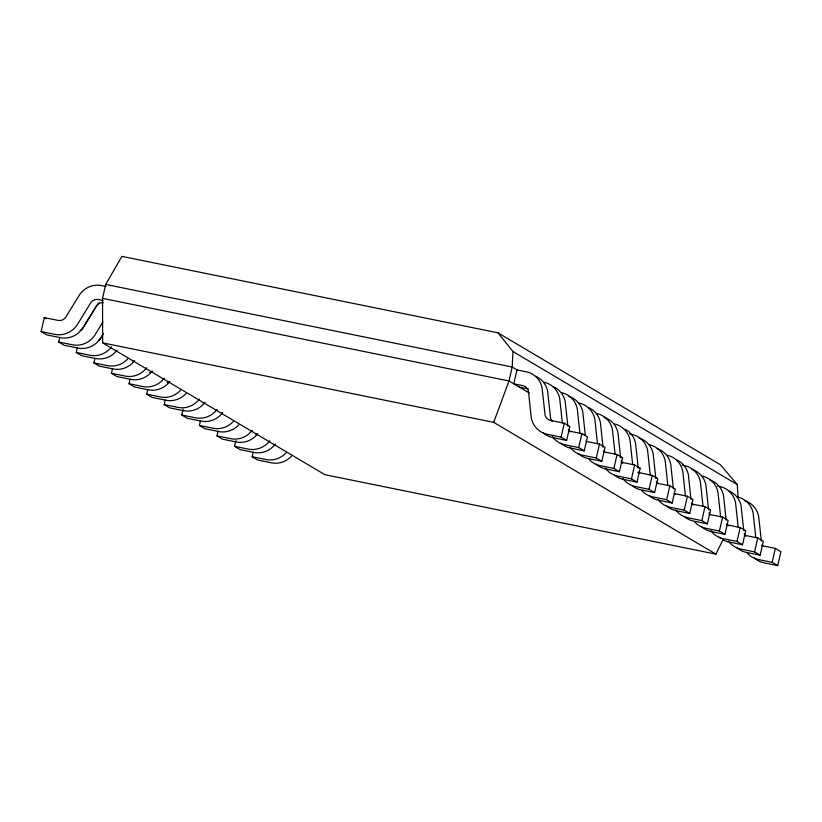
<?xml version="1.0" encoding="UTF-8"?>
<svg xmlns="http://www.w3.org/2000/svg" width="822" height="822" viewBox="0 0 822 822"><rect width="100%" height="100%" fill="white"/><g stroke="black" fill="none" stroke-linecap="round" stroke-linejoin="round"><path stroke-width="1.23" d="M715.88 554.141L324.865 474.674L102.658 342.877L102.524 298.355L105.709 284.433L121.913 256.382L497.978 332.818L512.969 351.528L512.178 367.033L508.993 380.966L493.673 422.344L715.88 554.141L723.247 539.211M103.253 302.681A7.624 7.316 -59.3 0 0 96.071 306.359L83.156 327.475A21.917 21.033 -59.3 0 1 60.407 337.657L46.638 334.852L41.1 331.574L44.285 317.641L58.804 320.539A7.552 7.254 -59.3 0 0 65.462 317.549L80.053 293.999A21.989 21.105 -59.3 0 1 99.493 285.234L106.038 286.467M103.325 333.681L100.746 337.904A21.917 21.033 -59.3 0 1 77.998 348.086L64.229 345.291L58.691 342.003L59.749 337.359M117.053 350.182A21.917 21.033 -59.3 0 1 95.578 358.515L81.82 355.721L76.282 352.433L77.34 347.788M134.644 360.611A21.917 21.033 -59.3 0 1 113.169 368.955L99.4 366.15L93.862 362.872L94.931 358.228M152.234 371.041A21.917 21.033 -59.3 0 1 130.76 379.384L116.991 376.589L111.453 373.301L112.522 368.657M169.825 381.48A21.917 21.033 -59.3 0 1 148.35 389.813L134.582 387.018L129.044 383.73L130.102 379.086M185.967 393.625A21.917 21.033 -59.3 0 1 165.941 400.242L152.173 397.447L146.635 394.159L147.693 389.525M204.997 402.338A21.917 21.033 -59.3 0 1 183.522 410.681L169.753 407.876L164.215 404.599L165.284 399.954M222.587 412.778A21.917 21.033 -59.3 0 1 201.113 421.111L187.344 418.316L181.806 415.028L183.131 409.222M238.729 424.912A21.917 21.033 -59.3 0 1 218.703 431.54L204.935 428.745L199.397 425.457L200.455 420.813M257.769 433.636A21.917 21.033 -59.3 0 1 236.294 441.979L222.526 439.174L216.987 435.886L218.046 431.252M275.349 444.065A21.917 21.033 -59.3 0 1 253.875 452.408L240.106 449.603L234.568 446.325L235.904 440.52M291.491 456.21A21.917 21.033 -59.3 0 1 271.466 462.837L257.697 460.043L252.159 456.755L253.227 452.11M516.956 369.869L513.771 383.802L522.895 385.652A7.624 7.316 -59.3 0 1 528.546 391.991L531.074 416.23A21.917 21.033 -59.3 0 0 547.339 434.345L561.107 437.15L566.646 440.428L569.841 426.505L564.303 423.217L549.815 420.217A7.552 7.254 -59.3 0 1 545.058 414.915L542.068 387.789A21.989 21.105 -59.3 0 0 528.186 372.253L516.956 369.869L512.178 367.033L105.709 284.433M561.107 437.15L564.303 423.217M581.894 433.646L587.432 436.934L584.237 450.867L578.698 447.579L581.894 433.646L568.464 430.923M599.474 444.086L605.013 447.363L601.827 461.296L596.289 458.008L599.474 444.086L586.055 441.352M617.065 454.515L622.603 457.803L619.418 471.725L613.88 468.437L617.065 454.515L603.646 451.792M634.656 464.944L640.194 468.232L636.999 482.154L631.46 478.877L634.656 464.944L621.237 462.221M652.247 475.383L657.785 478.661L654.589 492.594L649.051 489.306L652.247 475.383L637.759 472.373M669.827 485.812L675.365 489.1L672.18 503.023L666.642 499.735L669.827 485.812L656.408 483.079M687.418 496.241L692.956 499.529L689.771 513.452L684.233 510.164L687.418 496.241L673.999 493.519M705.009 506.671L710.547 509.959L707.362 523.891L701.813 520.603L705.009 506.671L691.59 503.948M722.6 517.11L728.138 520.388L724.942 534.321L719.404 531.033L722.6 517.11L709.181 514.377M740.18 527.539L745.718 530.827L742.533 544.75L736.995 541.462L740.18 527.539L726.761 524.806M757.771 537.968L763.309 541.256L760.124 555.179L754.586 551.901L757.771 537.968L744.352 535.245M775.362 548.397L780.9 551.685L777.715 565.618L772.166 562.33L775.362 548.397L761.943 545.674M102.956 321.947L95.198 334.616A21.917 21.033 -59.3 0 1 72.459 344.798L58.691 342.003M102.555 335.397L100.633 338.417A7.552 7.254 -59.3 0 1 98.342 340.431M102.524 298.355L508.993 380.966L529.173 392.937M103.017 300.431L98.455 299.506A7.624 7.316 -59.3 0 0 90.533 303.082L77.617 324.187A21.917 21.033 -59.3 0 1 54.869 334.369L41.1 331.574M519.309 387.08L528.433 388.94M629.59 433.903L633.721 434.848A21.989 21.105 -59.3 0 1 647.602 450.384L650.274 475.157M102.658 342.877L493.673 422.344M566.646 440.428L552.887 437.633A21.917 21.033 -59.3 0 1 543.363 432.845M682.352 465.201L686.483 466.136A21.989 21.105 -59.3 0 1 700.365 481.671L703.046 506.455M578.698 447.579L564.93 444.784A21.917 21.033 -59.3 0 1 552.528 436.78M620.168 457.299L622.603 457.803M584.237 450.867L570.468 448.062A21.917 21.033 -59.3 0 1 560.953 443.274M76.282 352.433L90.04 355.238A21.917 21.033 -59.3 0 0 111.515 346.894M596.289 458.008L582.521 455.213A21.917 21.033 -59.3 0 1 570.119 447.209M637.749 467.739L640.194 468.232M601.827 461.296L588.059 458.501A21.917 21.033 -59.3 0 1 578.544 453.703M717.534 486.069L721.665 487.004A21.989 21.105 -59.3 0 1 735.536 502.54L738.218 527.313M613.88 468.437L600.111 465.642A21.917 21.033 -59.3 0 1 589.066 459.323M93.862 362.872L107.631 365.667A21.917 21.033 -59.3 0 0 127.657 359.039M619.418 471.725L605.65 468.93A21.917 21.033 -59.3 0 1 596.125 464.132M631.46 478.877L617.702 476.072A21.917 21.033 -59.3 0 1 605.29 468.067M111.453 373.301L125.221 376.096A21.917 21.033 -59.3 0 0 146.696 367.763M636.999 482.154L623.24 479.36A21.917 21.033 -59.3 0 1 613.715 474.571M649.051 489.306L635.283 486.511A21.917 21.033 -59.3 0 1 622.881 478.507M129.044 383.73L142.812 386.525A21.917 21.033 -59.3 0 0 164.287 378.192M654.589 492.594L640.821 489.789A21.917 21.033 -59.3 0 1 632.981 486.357M146.635 394.159L160.393 396.964A21.917 21.033 -59.3 0 0 180.429 390.337M666.642 499.735L652.874 496.94A21.917 21.033 -59.3 0 1 641.828 490.621M672.18 503.023L658.412 500.228A21.917 21.033 -59.3 0 1 648.897 495.43M164.215 404.599L177.984 407.393A21.917 21.033 -59.3 0 0 199.458 399.05M684.233 510.164L670.464 507.369A21.917 21.033 -59.3 0 1 658.062 499.365M689.771 513.452L676.003 510.657A21.917 21.033 -59.3 0 1 666.478 505.869M701.813 520.603L688.055 517.798A21.917 21.033 -59.3 0 1 675.643 509.794M181.806 415.028L195.574 417.823A21.917 21.033 -59.3 0 0 217.049 409.49M707.362 523.891L693.593 521.086A21.917 21.033 -59.3 0 1 684.068 516.298M719.404 531.033L705.636 528.238A21.917 21.033 -59.3 0 1 694.59 521.919M199.397 425.457L213.165 428.252A21.917 21.033 -59.3 0 0 233.191 421.635M724.942 534.321L711.174 531.515A21.917 21.033 -59.3 0 1 701.659 526.727M216.987 435.886L230.746 438.691A21.917 21.033 -59.3 0 0 252.22 430.348M736.995 541.462L723.226 538.667A21.917 21.033 -59.3 0 1 710.825 530.663M742.533 544.75L728.765 541.955A21.917 21.033 -59.3 0 1 722.733 539.684M234.568 446.325L248.336 449.12A21.917 21.033 -59.3 0 0 269.811 440.787M754.586 551.901L740.817 549.096A21.917 21.033 -59.3 0 1 728.415 541.092M760.124 555.179L746.355 552.384A21.917 21.033 -59.3 0 1 736.831 547.596M772.166 562.33L758.408 559.535A21.917 21.033 -59.3 0 1 747.362 553.206M252.159 456.755L265.927 459.549A21.917 21.033 -59.3 0 0 285.953 452.922M777.715 565.618L763.946 562.813A21.917 21.033 -59.3 0 1 754.421 558.025M544.02 382.23L545.777 382.682A21.989 21.105 -59.3 0 1 559.659 398.218L562.34 422.991M561.601 392.659L563.368 393.122A21.989 21.105 -59.3 0 1 577.25 408.657L579.921 433.43M579.191 403.088L580.959 403.551A21.989 21.105 -59.3 0 1 594.83 419.086L597.512 443.859M596.782 413.528L598.539 413.98A21.989 21.105 -59.3 0 1 612.421 429.516L615.103 454.289M614.373 423.957L616.13 424.409A21.989 21.105 -59.3 0 1 630.012 439.945L632.693 464.718M649.544 444.815L651.312 445.277A21.989 21.105 -59.3 0 1 665.183 460.813L667.865 485.586M667.135 455.254L668.892 455.707A21.989 21.105 -59.3 0 1 682.774 471.242L685.456 496.015M702.317 476.113L704.074 476.575A21.989 21.105 -59.3 0 1 717.955 492.111L720.627 516.884M737.488 496.981L739.255 497.433A21.989 21.105 -59.3 0 1 753.127 512.969L755.808 537.742M497.978 332.818L720.401 464.738L737.262 484.559L738.084 497.341M512.969 351.528L737.262 484.559M44.285 317.641L46.135 318.741M761.347 541.03L758.665 516.257A21.989 21.105 -59.3 0 0 744.794 500.721M743.756 530.601L741.084 505.828A21.989 21.105 -59.3 0 0 729.237 491.053M726.175 520.172L723.494 495.399A21.989 21.105 -59.3 0 0 709.612 479.863M708.585 509.732L705.903 484.959A21.989 21.105 -59.3 0 0 692.021 469.424M690.994 499.303L688.312 474.53A21.989 21.105 -59.3 0 0 676.465 459.765M673.403 488.874L670.731 464.101A21.989 21.105 -59.3 0 0 656.85 448.565M655.812 478.445L653.141 453.662A21.989 21.105 -59.3 0 0 639.259 438.126M638.098 466.732L635.55 443.233A21.989 21.105 -59.3 0 0 625.645 429.444M620.641 457.577L617.959 432.804A21.989 21.105 -59.3 0 0 604.088 417.268M603.05 447.147L600.379 422.374A21.989 21.105 -59.3 0 0 588.531 407.599M585.326 435.434L582.788 411.935A21.989 21.105 -59.3 0 0 568.906 396.399M567.879 426.279L565.197 401.506A21.989 21.105 -59.3 0 0 553.35 386.741M657.333 483.521A7.552 7.254 -59.3 0 1 656.316 481.517M169.342 381.747A7.552 7.254 -59.3 0 1 167.298 382.785M639.742 473.092A7.552 7.254 -59.3 0 1 639.002 471.787M151.751 371.318A7.552 7.254 -59.3 0 1 151.104 371.729M150.426 372.078A7.552 7.254 -59.3 0 1 149.717 372.356M675.386 494.536A7.552 7.254 -59.3 0 1 674.513 493.323M203.866 403.027A7.552 7.254 -59.3 0 1 203.188 403.376M692.977 504.965A7.552 7.254 -59.3 0 1 691.764 503.085M622.624 463.238A7.552 7.254 -59.3 0 1 621.144 460.659M133.513 361.3A7.552 7.254 -59.3 0 1 132.835 361.649M222.104 413.045A7.552 7.254 -59.3 0 1 221.457 413.456M710.095 514.819A7.552 7.254 -59.3 0 1 709.088 512.815M116.57 350.449A7.552 7.254 -59.3 0 1 115.244 351.21M604.571 452.223A7.552 7.254 -59.3 0 1 603.821 450.929M728.158 525.833A7.552 7.254 -59.3 0 1 726.936 523.953M720.925 538.513A21.917 21.033 -59.3 0 1 719.25 537.156M586.98 441.794A7.552 7.254 -59.3 0 1 586.23 440.5M80.073 330.352A7.552 7.254 -59.3 0 0 83.053 327.978L97.643 304.428A21.989 21.105 -59.3 0 1 99.092 302.702M256.639 434.324A7.552 7.254 -59.3 0 1 255.95 434.674M274.867 444.342A7.552 7.254 -59.3 0 1 274.219 444.753M762.867 546.116A7.552 7.254 -59.3 0 1 762.117 544.811M745.739 536.263A7.552 7.254 -59.3 0 1 744.259 533.673M569.862 431.94A7.552 7.254 -59.3 0 1 568.372 429.361M535.759 376.301A21.989 21.105 -59.3 0 1 547.606 391.077L550.596 418.193A7.552 7.254 -59.3 0 0 552.271 421.511"/></g></svg>
